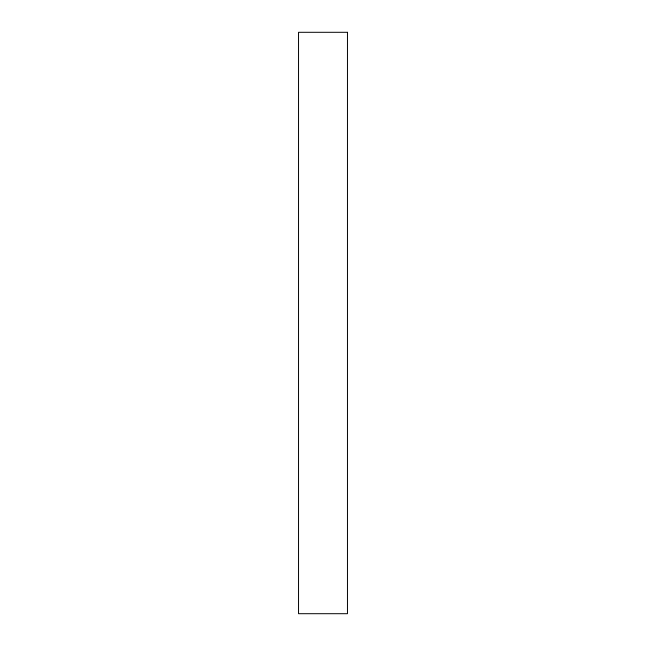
<?xml version="1.0" encoding="UTF-8"?>
<svg xmlns="http://www.w3.org/2000/svg" width="646" height="646" viewBox="0 0 646 646"><rect width="100%" height="100%" fill="white"/><g stroke="black" fill="none" stroke-linecap="round" stroke-linejoin="round"><path stroke-width="0.97" d="M347.467 32.3L298.533 32.3L298.533 613.7L347.467 613.7L347.467 32.3"/></g></svg>
